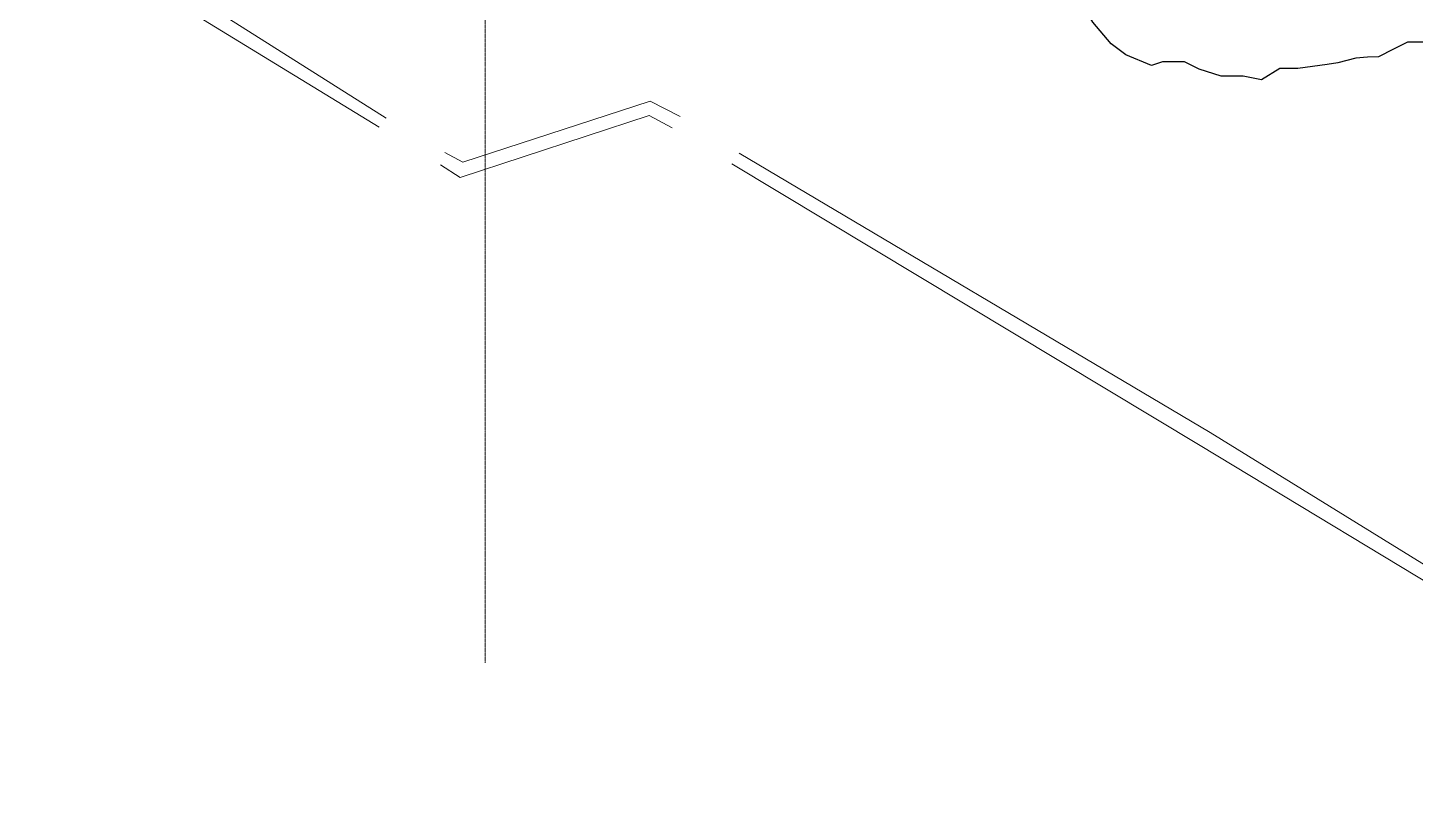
# Model space of a CAD drawing. Header units: inches. Extents: x 3268 to 7018, y 976 to 6708.
# Drawn here: x 3794 to 4573, y 1466 to 1893 of the extents above; entities that cross this region are included whole.
import ezdxf

# ---------------------------------------------------------------- set-up
doc = ezdxf.new("R2010")
doc.units = ezdxf.units.IN
doc.header["$MEASUREMENT"] = 0
doc.linetypes.add('Grid Line 1_2_', pattern=[0.875, 0.5, -0.125, 0.125, -0.125])
for name, color, linetype, lineweight in [('0-landscaping', 1, 'Continuous', 25), ('_Surv_V-ROAD-CURB', 50, 'Continuous', 9), ('S-GRID', 1, 'Continuous', 9), ('site_dwg', 8, 'Continuous', 9)]:
    doc.layers.add(name, color=color, linetype=linetype, lineweight=lineweight)

# ---------------------------------------------------------------- blocks, each defined once
blk = doc.blocks.new('site_dwg__Surv-12649357-Overall Retail Plan Opt 2')
at = {"layer": '_Surv_V-ROAD-CURB', "color": 133, "flags": 128}
for points in [[(24338522.85, 9814730.38), (24338533.53, 9814722.99), (24338715.2, 9814590.21)], [(24338522.1, 9814719.13), (24338528.66, 9814714.56), (24338711.06, 9814585.4)], [(24338746.81, 9814568.81), (24338756.63, 9814562.81), (24338863.76, 9814589.85), (24338880.17, 9814580.19)], [(24338743.92, 9814562.13), (24338754.45, 9814554.18), (24338862.71, 9814581.87), (24338875.26, 9814574.15)], [(24338911.7, 9814557.42), (24339165.39, 9814383.35), (24339467.65, 9814167.83)], [(24338907.25, 9814551.74), (24339159.22, 9814376.52), (24339464.39, 9814163.31)]]:
    blk.add_lwpolyline(points, dxfattribs=at)
blk = doc.blocks.new('site_dwg_dec1-12649358-Overall Retail Plan Opt 2')
at = {"layer": '0-landscaping', "color": 213, "flags": 128}
for points in [[(119.36, -21.5), (118.31, -27.27), (111.97, -34.48), (113.13, -37.32), (111.69, -45.18), (107.54, -56.13), (101.33, -65.28), (96.03, -73.4), (94.46, -79.33), (88.79, -81.64), (85.59, -85.37), (79.36, -84.89), (76.47, -85.67), (72.78, -89.48), (70.31, -96.44), (63.31, -101.27), (54.89, -103.3), (46.34, -107.98), (38.18, -110.19), (30.56, -112.62), (17.93, -112.48), (13.15, -113.76), (7.6, -118), (4.89, -121.09), (-2.73, -123.53), (-5.94, -118.89), (-3.6, -109.99), (-10.18, -113.33), (-17.92, -113.84), (-20.26, -122.73), (-25.16, -122.08), (-30.31, -117.56), (-36.02, -116), (-42.16, -114.44), (-45.25, -111.73), (-48.85, -109.16), (-54.95, -106.02), (-58.39, -103.84), (-67.53, -97.64), (-72.67, -93.12), (-80.54, -91.69), (-84.78, -86.14), (-90.96, -80.71), (-95.32, -73.23), (-97.63, -67.55), (-103.81, -62.12), (-107.8, -60.44), (-112.29, -51.02), (-113.7, -44.31), (-113.42, -33.61), (-111.98, -25.74), (-113.51, -17.1), (-117.62, -13.48), (-117.87, -9.62), (-111.66, -0.47), (-108.95, 2.62), (-113.07, 6.24), (-116.28, 10.89), (-120.52, 16.44), (-121.02, 24.17), (-115.97, 36.16), (-110.91, 48.14), (-113.09, 51.89), (-107.54, 56.13), (-101.99, 60.38), (-97.74, 54.83), (-95.68, 53.02), (-89.76, 51.46), (-86.14, 55.58), (-82.52, 59.71), (-82.11, 68.47), (-82.48, 74.28), (-85.95, 82.79), (-78.83, 92.97), (-70.69, 102.24), (-61.92, 101.84), (-58.3, 105.96), (-55.46, 107.12), (-49, 112.39), (-46.04, 111.62), (-38.43, 114.05), (-28.63, 112.75), (-18.05, 114.41), (-12.5, 118.66), (-8.75, 120.84), (-1.14, 123.28), (1.82, 122.5), (9.81, 119.14), (19.61, 117.83), (24.38, 119.11), (31.09, 120.52), (38.05, 118.06), (46.16, 112.76), (55.05, 110.43), (59.17, 106.81), (60.91, 104.68)], [(60.91, 104.68), (64.44, 100.35), (70.37, 98.8), (73.21, 99.95), (77.32, 96.34), (80.54, 91.69), (82.97, 84.08), (86.18, 79.43), (78.57, 76.99), (75.85, 73.9), (73.39, 66.94), (77.38, 65.26), (80.22, 66.41), (88.74, 69.88), (92.86, 66.27), (100.34, 68.66)], [(100.47, 68.7), (103.31, 69.86), (108.71, 61.47), (110.11, 54.76), (112.67, 45.22), (114.85, 41.47), (114.91, 40.52)], [(114.91, 40.52), (115.35, 33.73), (116.75, 27.03), (118.81, 25.22), (121.24, 17.61), (121.37, 15.67), (121.01, 10.44), (121.06, 8.64)], [(-9.47, 8.32), (0, 0), (8.32, 9.47)], [(9.47, -8.32), (0, 0), (-8.32, -9.47)], [(106.4, -0.37), (102.9, 0.87), (101.26, -1.48)], [(101.26, -1.48), (105.45, -8.68), (110.6, -13.2), (114.72, -16.81), (117.3, -18.14)], [(111.75, -1.84), (109.85, -1.59), (106.4, -0.37)], [(117.3, -18.14), (119.74, -19.4), (119.36, -21.5)]]:
    blk.add_lwpolyline(points, dxfattribs=at)
blk = doc.blocks.new('site_dwg_dec1-V199-Overall Retail Plan Opt 2')
at = {"layer": '0-landscaping', "color": 213}
for p, q in [((60.63, 105.02), (62.3, 102.98)), ((74.16, 99.12), (76.46, 97.1))]:
    blk.add_line(p, q, dxfattribs=at)
at = {"layer": '0-landscaping', "color": 213, "flags": 128}
for points in [[(109.14, -51.91), (107.54, -56.13), (101.33, -65.28), (96.03, -73.4), (94.46, -79.33), (88.79, -81.64), (85.59, -85.37), (79.36, -84.89), (76.47, -85.67), (72.78, -89.48), (70.31, -96.44), (63.31, -101.27), (54.89, -103.3), (46.34, -107.98), (38.18, -110.19), (30.56, -112.62), (17.93, -112.48), (13.15, -113.76), (7.6, -118), (4.89, -121.09), (-2.73, -123.53), (-5.94, -118.89), (-3.6, -109.99), (-10.18, -113.33), (-17.92, -113.84), (-20.26, -122.73), (-25.16, -122.08), (-30.31, -117.56), (-36.02, -116), (-42.16, -114.44), (-45.25, -111.73), (-48.85, -109.16), (-54.95, -106.02), (-58.39, -103.84), (-67.53, -97.64), (-72.67, -93.12), (-80.54, -91.69), (-84.78, -86.14), (-90.96, -80.71), (-95.32, -73.23), (-97.63, -67.55), (-103.81, -62.12), (-107.8, -60.44), (-112.29, -51.02), (-113.7, -44.31), (-113.42, -33.61), (-111.98, -25.74), (-113.51, -17.1), (-117.62, -13.48), (-117.87, -9.62), (-111.66, -0.47), (-108.95, 2.62), (-113.07, 6.24), (-116.28, 10.89), (-120.52, 16.44), (-121.02, 24.17), (-115.97, 36.16), (-110.91, 48.14), (-113.09, 51.89), (-107.54, 56.13), (-101.99, 60.38), (-97.74, 54.83), (-95.68, 53.02), (-89.76, 51.46), (-86.14, 55.58), (-82.52, 59.71), (-82.11, 68.47), (-82.48, 74.28), (-85.95, 82.79), (-78.83, 92.97), (-70.69, 102.24), (-61.92, 101.84), (-58.3, 105.96), (-55.46, 107.12), (-49, 112.39), (-46.04, 111.62), (-38.43, 114.05), (-28.63, 112.75), (-18.05, 114.41), (-12.5, 118.66), (-8.75, 120.84), (-1.14, 123.28), (1.82, 122.5), (9.81, 119.14), (19.61, 117.83), (24.38, 119.11), (31.09, 120.52), (38.05, 118.06), (46.16, 112.76), (55.05, 110.43), (59.17, 106.81), (60.63, 105.02)], [(75.77, 73.66), (73.39, 66.94), (77.38, 65.26), (80.22, 66.41), (88.74, 69.88), (92.86, 66.27), (99.55, 68.41)], [(108.53, 61.75), (108.71, 61.47), (108.89, 60.58)], [(-9.47, 8.32), (0, 0), (8.32, 9.47)], [(9.47, -8.32), (0, 0), (-8.32, -9.47)], [(120.66, 0.94), (119.65, -2.9), (109.85, -1.59), (102.9, 0.87), (101.26, -1.48)], [(101.26, -1.48), (105.45, -8.68), (110.6, -13.2), (114.72, -16.81), (119.74, -19.4), (118.31, -27.27), (111.97, -34.48), (113.13, -37.32), (111.69, -45.18), (109.14, -51.91)]]:
    blk.add_lwpolyline(points, dxfattribs=at)
blk = doc.blocks.new('site_dwg-12440225-Overall Retail Plan Opt 2')
blk.add_blockref('site_dwg__Surv-12649357-Overall Retail Plan Opt 2', (0, 0))
at = {"xscale": 1.5, "yscale": 1.5, "zscale": 1.5, "rotation": 37.81158375857705}
for name, p in [('site_dwg_dec1-V199-Overall Retail Plan Opt 2', (24339218.37, 9814761.88)), ('site_dwg_dec1-12649358-Overall Retail Plan Opt 2', (24339493.43, 9814568.9))]:
    blk.add_blockref(name, p, dxfattribs=at)

msp = doc.modelspace()

# ---------------------------------------------------------------- linework, layer by layer
at = {"layer": 'S-GRID', "linetype": 'Grid Line 1_2_'}
msp.add_line((4050.5, 1536.48), (4050.5, 6288.95), dxfattribs=at)

# ---------------------------------------------------------------- block references
at = {"layer": 'site_dwg', "color": 53, "lineweight": 15, "rotation": 3.810000000000009}
msp.add_blockref('site_dwg-12440225-Overall Retail Plan Opt 2', (-23628768.69, -11408316.78), dxfattribs=at)

doc.saveas('drawing.dxf')
